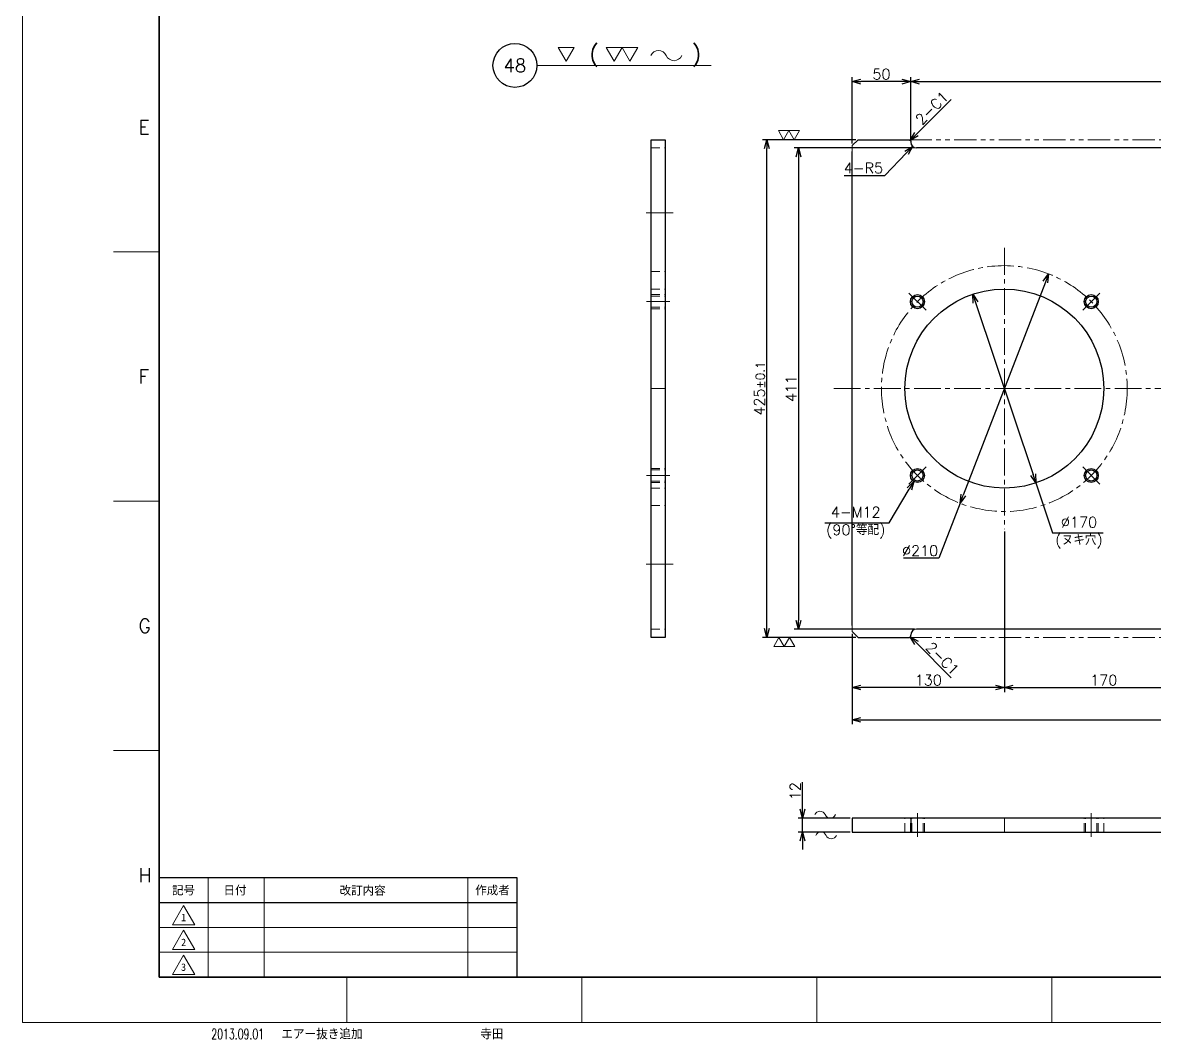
# Model space of a CAD drawing. Header units: millimetres. Extents: x 0 to 2485, y -14 to 1749.
# Drawn here: x 0 to 967, y -14 to 854 of the extents above; entities that cross this region are included whole.
import ezdxf
from ezdxf import colors
from ezdxf.entities.mleader import LeaderData, LeaderLine
from ezdxf.enums import TextEntityAlignment as Align
from ezdxf.math import Vec2, Vec3

# ---------------------------------------------------------------- set-up
doc = ezdxf.new("R2010")
doc.units = ezdxf.units.MM
doc.header["$LTSCALE"] = 1.2
doc.header["$PDMODE"] = 99
doc.header["$PDSIZE"] = 1
for name, pattern in [('CENTER2', [28.575, 19.05, -3.175, 3.175, -3.175]), ('HIDDEN', [9.525, 6.35, -3.175]), ('PHANTOM2', [31.75, 15.875, -3.175, 3.175, -3.175, 3.175, -3.175])]:
    doc.linetypes.add(name, pattern=pattern)
for name, color, linetype, lineweight in [('04_HIDDEN', 2, 'HIDDEN', 13), ('05_CENTER', 4, 'CENTER2', 13), ('06_PHANTOM', 2, 'PHANTOM2', 13), ('07_TEXT', 3, 'Continuous', 13), ('08_DIM', 3, 'Continuous', 13), ('90_FRAME', 5, 'Continuous', 35)]:
    doc.layers.add(name, color=color, linetype=linetype, lineweight=lineweight)
doc.layers.add('10_DRAFT', color=8, linetype='Continuous', lineweight=0, plot=False)
doc.layers.add('91_BLANK', color=5, linetype='Continuous', lineweight=0, plot=False)
doc.styles.add('KSS_TXT', font='txt.shx', dxfattribs={"bigfont": 'extfont2.shx'})
doc.styles.add('MS_G', font='MS Gothic.ttf')
doc.styles.get("Standard").update_dxf_attribs({"font": 'txt.shx', "bigfont": 'extfont2.shx'})
doc.styles.add('表題用', font='MS PGothic.ttf')
doc.dimstyles.new('KSS_DIM', dxfattribs={"dimscale": 3, "dimtxt": 3, "dimasz": 2.5, "dimexe": 1.25, "dimexo": 0.625, "dimtad": 1, "dimdsep": 46, "dimtxsty": 'KSS_TXT', "dimblk": 'OPEN30', "dimcen": 0, "dimazin": 2, "dimtfac": 0.75, "dimtmove": 0, "dimatfit": 3, "dimldrblk": 'OPEN30', "dimfxl": 1.25, "dimtolj": 1, "dimarcsym": 0})
doc.dimstyles.new('KSS_DIM$3', dxfattribs={"dimscale": 3, "dimtxt": 3, "dimasz": 2.5, "dimexe": 1.25, "dimexo": 0.625, "dimtad": 1, "dimtih": 1, "dimtoh": 1, "dimdsep": 46, "dimtxsty": 'KSS_TXT', "dimblk": 'OPEN30', "dimcen": 0, "dimazin": 2, "dimtfac": 0.75, "dimtofl": 0, "dimtmove": 0, "dimatfit": 3, "dimldrblk": 'OPEN30', "dimfxl": 1.25, "dimtolj": 1, "dimarcsym": 0})
doc.dimstyles.new('KSS_DIM$4', dxfattribs={"dimscale": 3, "dimtxt": 3, "dimasz": 2.5, "dimexe": 1.25, "dimexo": 0.625, "dimtad": 1, "dimtih": 1, "dimtoh": 1, "dimdsep": 46, "dimtxsty": 'KSS_TXT', "dimblk": 'OPEN30', "dimcen": 0, "dimse1": 1, "dimazin": 2, "dimtfac": 0.75, "dimtofl": 0, "dimtmove": 0, "dimatfit": 3, "dimldrblk": 'OPEN30', "dimfxl": 1.25, "dimtolj": 1, "dimarcsym": 0})

# ---------------------------------------------------------------- blocks, each defined once
blk = doc.blocks.new('AM_BALLOON1')
at = {"transparency": 16777216}
blk.add_circle((0, 0), 5, dxfattribs=at)
blk.add_attdef('B_NUMBER', text='', height=3, dxfattribs=at).set_placement((0, 0), align=Align.MIDDLE_CENTER)
blk = doc.blocks.new('_OPEN')
at = {"color": 0, "linetype": 'ByBlock'}
for p, q in [((-1, 0.17), (0, 0)), ((0, 0), (-1, -0.17)), ((0, 0), (-1, 0))]:
    blk.add_line(p, q, dxfattribs=at)
blk = doc.blocks.new('_Open30')
at = {"color": 0, "linetype": 'ByBlock', "lineweight": -2}
for p, q in [((-1, 0.27), (0, 0)), ((0, 0), (-1, -0.27)), ((0, 0), (-1, 0))]:
    blk.add_line(p, q, dxfattribs=at)
blk = doc.blocks.new('*D162')
at = {"layer": '08_DIM', "color": 0, "lineweight": -2, "transparency": 16777216}
for p, q in [((762.08, 746.96), (659.33, 746.96)), ((663.08, 739.46), (663.08, 343.46)), ((762.08, 335.96), (659.33, 335.96))]:
    blk.add_line(p, q, dxfattribs=at)
at = {"layer": 'Defpoints', "color": 0, "transparency": 16777216}
for p in [(763.95, 746.96), (663.08, 335.96), (763.95, 335.96)]:
    blk.add_point(p, dxfattribs=at)
at = {"layer": '08_DIM', "color": 0, "lineweight": -2, "transparency": 16777216, "xscale": 7.5, "yscale": 7.5, "zscale": 7.5}
for p, rotation in [((663.08, 746.96), 90), ((663.08, 335.96), 270)]:
    blk.add_blockref('_Open30', p, dxfattribs=dict(at, rotation=rotation))
at = {"layer": '08_DIM', "color": 0, "transparency": 16777216, "insert": (656.7, 541.46), "char_height": 9, "attachment_point": 5, "rotation": 90, "style": 'KSS_TXT'}
blk.add_mtext('\\A1;411', dxfattribs=at)
blk = doc.blocks.new('*D163')
at = {"layer": '08_DIM', "color": 0, "lineweight": -2, "transparency": 16777216}
for p, q in [((712.08, 753.96), (632.26, 753.96)), ((636.01, 336.46), (636.01, 746.46)), ((712.08, 328.96), (632.26, 328.96))]:
    blk.add_line(p, q, dxfattribs=at)
at = {"layer": 'Defpoints', "color": 0, "transparency": 16777216}
for p in [(636.01, 753.96), (713.95, 753.96), (713.95, 328.96)]:
    blk.add_point(p, dxfattribs=at)
at = {"layer": '08_DIM', "color": 0, "lineweight": -2, "transparency": 16777216, "xscale": 7.5, "yscale": 7.5, "zscale": 7.5}
for p, rotation in [((636.01, 753.96), 90), ((636.01, 328.96), 270)]:
    blk.add_blockref('_Open30', p, dxfattribs=dict(at, rotation=rotation))
at = {"layer": '08_DIM', "color": 0, "transparency": 16777216, "insert": (629.64, 541.46), "char_height": 9, "attachment_point": 5, "rotation": 90, "style": 'KSS_TXT'}
blk.add_mtext('425{\\H7.500000;±0.1}', dxfattribs=at)
blk = doc.blocks.new('*D168')
at = {"layer": '08_DIM', "color": 0, "lineweight": -2, "transparency": 16777216}
for p, q in [((708.95, 750.83), (708.95, 807.38)), ((751.45, 803.63), (716.45, 803.63)), ((758.95, 754.83), (758.95, 807.38))]:
    blk.add_line(p, q, dxfattribs=at)
at = {"layer": 'Defpoints', "color": 0, "transparency": 16777216}
for p in [(708.95, 803.63), (708.95, 748.96), (758.95, 752.96)]:
    blk.add_point(p, dxfattribs=at)
at = {"layer": '08_DIM', "color": 0, "lineweight": -2, "transparency": 16777216, "xscale": 7.5, "yscale": 7.5, "zscale": 7.5, "rotation": 180}
blk.add_blockref('_Open30', (708.95, 803.63), dxfattribs=at)
at = {"layer": '08_DIM', "color": 0, "lineweight": -2, "transparency": 16777216, "xscale": 7.5, "yscale": 7.5, "zscale": 7.5}
blk.add_blockref('_Open30', (758.95, 803.63), dxfattribs=at)
at = {"layer": '08_DIM', "color": 0, "transparency": 16777216, "insert": (733.95, 810.01), "char_height": 9, "attachment_point": 5, "style": 'KSS_TXT'}
blk.add_mtext('\\A1;50', dxfattribs=at)
blk = doc.blocks.new('*D169')
at = {"layer": '08_DIM', "color": 0, "lineweight": -2, "transparency": 16777216}
for p, q in [((758.95, 754.83), (758.95, 807.38)), ((766.45, 803.63), (1671.45, 803.63)), ((1678.95, 754.83), (1678.95, 807.38))]:
    blk.add_line(p, q, dxfattribs=at)
at = {"layer": 'Defpoints', "color": 0, "transparency": 16777216}
for p in [(1678.95, 803.63), (758.95, 752.96), (1678.95, 752.96)]:
    blk.add_point(p, dxfattribs=at)
at = {"layer": '08_DIM', "color": 0, "lineweight": -2, "transparency": 16777216, "xscale": 7.5, "yscale": 7.5, "zscale": 7.5, "rotation": 180}
blk.add_blockref('_Open30', (758.95, 803.63), dxfattribs=at)
at = {"layer": '08_DIM', "color": 0, "lineweight": -2, "transparency": 16777216, "xscale": 7.5, "yscale": 7.5, "zscale": 7.5}
blk.add_blockref('_Open30', (1678.95, 803.63), dxfattribs=at)
at = {"layer": '08_DIM', "color": 0, "transparency": 16777216, "insert": (1218.95, 810.01), "char_height": 9, "attachment_point": 5, "style": 'KSS_TXT'}
blk.add_mtext('\\A1;920', dxfattribs=at)
blk = doc.blocks.new('*D171')
at = {"layer": '08_DIM', "color": 0, "lineweight": -2, "transparency": 16777216}
for p, q in [((838.95, 419.46), (838.95, 282.27)), ((708.95, 332.08), (708.95, 282.27)), ((831.45, 286.02), (716.45, 286.02))]:
    blk.add_line(p, q, dxfattribs=at)
at = {"layer": 'Defpoints', "color": 0, "transparency": 16777216}
for p in [(838.95, 421.34), (708.95, 333.96), (708.95, 286.02)]:
    blk.add_point(p, dxfattribs=at)
at = {"layer": '08_DIM', "color": 0, "lineweight": -2, "transparency": 16777216, "xscale": 7.5, "yscale": 7.5, "zscale": 7.5, "rotation": 180}
blk.add_blockref('_Open30', (708.95, 286.02), dxfattribs=at)
at = {"layer": '08_DIM', "color": 0, "lineweight": -2, "transparency": 16777216, "xscale": 7.5, "yscale": 7.5, "zscale": 7.5}
blk.add_blockref('_Open30', (838.95, 286.02), dxfattribs=at)
at = {"layer": '08_DIM', "color": 0, "transparency": 16777216, "insert": (773.95, 292.4), "char_height": 9, "attachment_point": 5, "style": 'KSS_TXT'}
blk.add_mtext('\\A1;130', dxfattribs=at)
blk = doc.blocks.new('*D172')
at = {"layer": '08_DIM', "color": 0, "lineweight": -2, "transparency": 16777216}
for p, q in [((838.95, 419.46), (838.95, 282.27)), ((1008.95, 377.59), (1008.95, 282.27)), ((846.45, 286.02), (1001.45, 286.02))]:
    blk.add_line(p, q, dxfattribs=at)
at = {"layer": 'Defpoints', "color": 0, "transparency": 16777216}
for p in [(838.95, 421.34), (1008.95, 379.47), (1008.95, 286.02)]:
    blk.add_point(p, dxfattribs=at)
at = {"layer": '08_DIM', "color": 0, "lineweight": -2, "transparency": 16777216, "xscale": 7.5, "yscale": 7.5, "zscale": 7.5, "rotation": 180}
blk.add_blockref('_Open30', (838.95, 286.02), dxfattribs=at)
at = {"layer": '08_DIM', "color": 0, "lineweight": -2, "transparency": 16777216, "xscale": 7.5, "yscale": 7.5, "zscale": 7.5}
blk.add_blockref('_Open30', (1008.95, 286.02), dxfattribs=at)
at = {"layer": '08_DIM', "color": 0, "transparency": 16777216, "insert": (923.95, 292.4), "char_height": 9, "attachment_point": 5, "style": 'KSS_TXT'}
blk.add_mtext('\\A1;170', dxfattribs=at)
blk = doc.blocks.new('*D174')
at = {"layer": '08_DIM', "color": 0, "lineweight": -2, "transparency": 16777216}
for p, q in [((708.95, 332.08), (708.95, 254.67)), ((1728.95, 332.08), (1728.95, 254.67)), ((716.45, 258.42), (1721.45, 258.42))]:
    blk.add_line(p, q, dxfattribs=at)
at = {"layer": 'Defpoints', "color": 0, "transparency": 16777216}
for p in [(708.95, 333.96), (1728.95, 333.96), (1728.95, 258.42)]:
    blk.add_point(p, dxfattribs=at)
at = {"layer": '08_DIM', "color": 0, "lineweight": -2, "transparency": 16777216, "xscale": 7.5, "yscale": 7.5, "zscale": 7.5, "rotation": 180}
blk.add_blockref('_Open30', (708.95, 258.42), dxfattribs=at)
at = {"layer": '08_DIM', "color": 0, "lineweight": -2, "transparency": 16777216, "xscale": 7.5, "yscale": 7.5, "zscale": 7.5}
blk.add_blockref('_Open30', (1728.95, 258.42), dxfattribs=at)
at = {"layer": '08_DIM', "color": 0, "transparency": 16777216, "insert": (1218.95, 264.8), "char_height": 9, "attachment_point": 5, "style": 'KSS_TXT'}
blk.add_mtext('\\A1;1020', dxfattribs=at)
blk = doc.blocks.new('*D181')
at = {"layer": '08_DIM', "color": 0, "lineweight": -2, "transparency": 16777216}
for p, q in [((874.03, 632.43), (803.88, 450.48)), ((801.18, 443.49), (783.1, 396.59)), ((783.1, 396.59), (752.73, 396.59))]:
    blk.add_line(p, q, dxfattribs=at)
at = {"layer": 'Defpoints', "color": 0, "transparency": 16777216}
for p in [(876.72, 639.43), (801.18, 443.49)]:
    blk.add_point(p, dxfattribs=at)
at = {"layer": '08_DIM', "color": 0, "lineweight": -2, "transparency": 16777216, "xscale": 7.5, "yscale": 7.5, "zscale": 7.5}
for p, rotation in [((876.72, 639.43), 68.91636464048565), ((801.18, 443.49), 248.9163646404857)]:
    blk.add_blockref('_Open30', p, dxfattribs=dict(at, rotation=rotation))
at = {"layer": '08_DIM', "color": 0, "transparency": 16777216, "insert": (766.98, 402.97), "char_height": 9, "attachment_point": 5, "style": 'KSS_TXT'}
blk.add_mtext('\\A1;%%C210', dxfattribs=at)
blk = doc.blocks.new('*D182')
at = {"layer": '08_DIM', "color": 0, "lineweight": -2, "transparency": 16777216}
for p, q in [((814.34, 614.95), (863.56, 467.97)), ((865.94, 460.86), (880.21, 418.26)), ((880.21, 418.26), (923.48, 418.26))]:
    blk.add_line(p, q, dxfattribs=at)
at = {"layer": 'Defpoints', "color": 0, "transparency": 16777216}
for p in [(811.96, 622.06), (865.94, 460.86)]:
    blk.add_point(p, dxfattribs=at)
at = {"layer": '08_DIM', "color": 0, "lineweight": -2, "transparency": 16777216, "xscale": 7.5, "yscale": 7.5, "zscale": 7.5}
for p, rotation in [((811.96, 622.06), 108.5131494331016), ((865.94, 460.86), 288.5131494331016)]:
    blk.add_blockref('_Open30', p, dxfattribs=dict(at, rotation=rotation))
at = {"layer": '08_DIM', "color": 0, "transparency": 16777216, "insert": (902.78, 418.26), "char_height": 9, "attachment_point": 5, "style": 'KSS_TXT'}
blk.add_mtext('\\A1;%%C170\\P(ヌキ穴)', dxfattribs=at)
blk = doc.blocks.new('*D183')
at = {"layer": '08_DIM', "color": 0, "lineweight": -2, "transparency": 16777216}
for p, q in [((740.4, 426.84), (757.74, 455.64)), ((685.43, 426.84), (740.4, 426.84))]:
    blk.add_line(p, q, dxfattribs=at)
at = {"layer": 'Defpoints', "color": 0, "transparency": 16777216}
for p in [(767.8, 472.35), (761.61, 462.07)]:
    blk.add_point(p, dxfattribs=at)
at = {"layer": '08_DIM', "color": 0, "lineweight": -2, "transparency": 16777216, "xscale": 7.5, "yscale": 7.5, "zscale": 7.5, "rotation": 58.95718073451478}
blk.add_blockref('_Open30', (761.61, 462.07), dxfattribs=at)
at = {"layer": '08_DIM', "color": 0, "transparency": 16777216, "insert": (711.98, 426.84), "char_height": 9, "attachment_point": 5, "style": 'KSS_TXT'}
blk.add_mtext('\\A1;4-M12\\P(90°等配)', dxfattribs=at)
blk = doc.blocks.new('*D187')
at = {"layer": '08_DIM', "color": 0, "lineweight": -2, "transparency": 16777216}
blk.add_line((763.76, 758.76), (793.51, 788.51), dxfattribs=at)
at = {"layer": 'Defpoints', "color": 0, "transparency": 16777216}
for p in [(792.6, 787.61), (792.6, 787.61), (758.45, 753.46)]:
    blk.add_point(p, dxfattribs=at)
at = {"layer": '08_DIM', "color": 0, "lineweight": -2, "transparency": 16777216, "xscale": 7.5, "yscale": 7.5, "zscale": 7.5, "rotation": 224.9999999960399}
blk.add_blockref('_Open30', (758.45, 753.46), dxfattribs=at)
at = {"layer": '08_DIM', "color": 0, "transparency": 16777216, "insert": (777.07, 781.09), "char_height": 9, "attachment_point": 5, "rotation": 45, "style": 'KSS_TXT'}
blk.add_mtext('\\A1;2-C1', dxfattribs=at)
blk = doc.blocks.new('*D188')
at = {"layer": '08_DIM', "color": 0, "lineweight": -2, "transparency": 16777216}
for p, q in [((736.92, 723.51), (755.34, 742.9)), ((702.04, 723.51), (736.92, 723.51))]:
    blk.add_line(p, q, dxfattribs=at)
at = {"layer": 'Defpoints', "color": 0, "transparency": 16777216}
for p in [(760.51, 748.33), (763.95, 751.96)]:
    blk.add_point(p, dxfattribs=at)
at = {"layer": '08_DIM', "color": 0, "lineweight": -2, "transparency": 16777216, "xscale": 7.5, "yscale": 7.5, "zscale": 7.5, "rotation": 46.45588163031248}
blk.add_blockref('_Open30', (760.51, 748.33), dxfattribs=at)
at = {"layer": '08_DIM', "color": 0, "transparency": 16777216, "insert": (718.54, 729.89), "char_height": 9, "attachment_point": 5, "style": 'KSS_TXT'}
blk.add_mtext('\\A1;4-R5', dxfattribs=at)
blk = doc.blocks.new('*D189')
at = {"layer": '08_DIM', "color": 0, "lineweight": -2, "transparency": 16777216}
blk.add_line((763.76, 324.15), (793.49, 294.42), dxfattribs=at)
at = {"layer": 'Defpoints', "color": 0, "transparency": 16777216}
for p in [(758.45, 329.46), (804.66, 283.25), (804.66, 283.25)]:
    blk.add_point(p, dxfattribs=at)
at = {"layer": '08_DIM', "color": 0, "lineweight": -2, "transparency": 16777216, "xscale": 7.5, "yscale": 7.5, "zscale": 7.5, "rotation": 135.0000000039603}
blk.add_blockref('_Open30', (758.45, 329.46), dxfattribs=at)
at = {"layer": '08_DIM', "color": 0, "transparency": 16777216, "insert": (786.06, 310.86), "char_height": 9, "attachment_point": 5, "rotation": 315, "style": 'KSS_TXT'}
blk.add_mtext('\\A1;2-C1', dxfattribs=at)
blk = doc.blocks.new('p1ba02')
for p, q in [((-1.5, 2.6), (1.5, 2.6)), ((0, 0), (-1.5, 2.6)), ((1.5, 2.6), (0, 0)), ((3, 0), (1.5, 2.6)), ((1.5, 2.6), (4.5, 2.6)), ((4.5, 2.6), (3, 0))]:
    blk.add_line(p, q)
blk = doc.blocks.new('*D190')
at = {"layer": '08_DIM', "color": 0, "lineweight": -2, "transparency": 16777216}
for p, q in [((666.53, 182.14), (666.53, 205.39)), ((707.08, 174.64), (662.78, 174.64)), ((666.53, 162.64), (666.53, 174.64)), ((707.08, 162.64), (662.78, 162.64)), ((666.53, 155.14), (666.53, 147.64))]:
    blk.add_line(p, q, dxfattribs=at)
at = {"layer": 'Defpoints', "color": 0, "transparency": 16777216}
for p in [(666.53, 174.64), (708.95, 174.64), (708.95, 162.64)]:
    blk.add_point(p, dxfattribs=at)
at = {"layer": '08_DIM', "color": 0, "lineweight": -2, "transparency": 16777216, "xscale": 7.5, "yscale": 7.5, "zscale": 7.5}
for p, rotation in [((666.53, 174.64), 270), ((666.53, 162.64), 90)]:
    blk.add_blockref('_Open30', p, dxfattribs=dict(at, rotation=rotation))
at = {"layer": '08_DIM', "color": 0, "transparency": 16777216, "insert": (660.16, 197.52), "char_height": 9, "attachment_point": 5, "rotation": 90, "style": 'KSS_TXT'}
blk.add_mtext('\\A1;12', dxfattribs=at)
blk = doc.blocks.new('p1ba05')
for centre, start, end in [((-2.95, 0.29), 24.2276, 155.5758), ((0, 1.62), 204.2276, 335.5758)]:
    blk.add_arc(centre, 1.62, start, end)
blk = doc.blocks.new('p1ba01')
for p, q in [((0, 0), (-1.5, 2.6)), ((-1.5, 2.6), (1.5, 2.6)), ((1.5, 2.6), (0, 0))]:
    blk.add_line(p, q)

msp = doc.modelspace()

# ---------------------------------------------------------------- linework, layer by layer
at = {"color": 0}
for p, q in [((713.952, 753.956), (757.952, 753.956)), ((757.952, 753.956), (758.952, 752.956)), ((758.952, 752.956), (758.952, 751.956)), ((1673.952, 746.956), (763.952, 746.956)), ((713.952, 328.956), (757.952, 328.956)), ((757.952, 328.956), (758.952, 329.956)), ((758.952, 329.956), (758.952, 330.956)), ((1673.952, 335.956), (763.952, 335.956)), ((758.952, 174.642), (758.952, 162.642))]:
    msp.add_line(p, q, dxfattribs=at)
for points in [[(549.054, 753.956), (549.054, 328.956), (537.054, 328.956), (537.054, 753.956)], [(708.952, 162.642), (1728.952, 162.642), (1728.952, 174.642), (708.952, 174.642)]]:
    msp.add_lwpolyline(points, close=True, dxfattribs=at)
msp.add_lwpolyline([(708.952, 338.956), (708.952, 743.956)], dxfattribs=at)
for centre, radius in [((838.952, 541.456), 85), ((764.706, 615.703), 6), ((764.706, 615.703), 4.75), ((913.198, 615.703), 6), ((913.198, 615.703), 4.75), ((764.706, 467.21), 6), ((764.706, 467.21), 4.75), ((913.198, 467.21), 6), ((913.198, 467.21), 4.75)]:
    msp.add_circle(centre, radius, dxfattribs=at)
for centre, start, end in [((763.952, 751.956), 180, 270), ((763.952, 330.956), 90, 180)]:
    msp.add_arc(centre, 5, start, end, dxfattribs=at)
at = {"layer": '04_HIDDEN', "color": 9}
for p, q in [((537.054, 746.956), (549.054, 746.956)), ((537.054, 641.456), (549.054, 641.456)), ((537.054, 441.456), (549.054, 441.456)), ((537.054, 335.956), (549.054, 335.956))]:
    msp.add_line(p, q, dxfattribs=at)
at = {"layer": '04_HIDDEN', "color": 0}
for p, q in [((708.952, 748.956), (713.952, 753.956)), ((708.952, 743.956), (708.952, 748.956)), ((708.952, 333.956), (708.952, 338.956)), ((713.952, 328.956), (708.952, 333.956))]:
    msp.add_line(p, q, dxfattribs=at)
at = {"layer": '04_HIDDEN'}
for p, q in [((537.054, 626.456), (549.054, 626.456)), ((537.054, 621.703), (549.054, 621.703)), ((537.054, 620.453), (549.054, 620.453)), ((537.054, 610.953), (549.054, 610.953)), ((537.054, 609.703), (549.054, 609.703)), ((537.054, 473.21), (549.054, 473.21)), ((537.054, 471.96), (549.054, 471.96)), ((537.054, 462.46), (549.054, 462.46)), ((537.054, 461.21), (549.054, 461.21)), ((537.054, 456.456), (549.054, 456.456)), ((753.952, 162.642), (753.952, 174.642)), ((758.706, 162.642), (758.706, 174.642)), ((759.956, 162.642), (759.956, 174.642)), ((769.456, 162.642), (769.456, 174.642)), ((770.706, 162.642), (770.706, 174.642)), ((907.198, 162.642), (907.198, 174.642)), ((908.448, 162.642), (908.448, 174.642)), ((917.948, 162.642), (917.948, 174.642)), ((919.198, 162.642), (919.198, 174.642)), ((923.952, 162.642), (923.952, 174.642))]:
    msp.add_line(p, q, dxfattribs=at)
at = {"layer": '05_CENTER'}
for p, q in [((555.826, 691.456), (530.311, 691.456)), ((838.952, 661.575), (838.952, 421.338)), ((772.012, 608.397), (757.4, 623.009)), ((905.892, 608.397), (920.504, 623.009)), ((533.045, 615.703), (553.064, 615.703)), ((693.238, 541.456), (1743.683, 541.456)), ((772.012, 474.516), (757.4, 459.904)), ((905.892, 474.516), (920.504, 459.904)), ((533.045, 467.21), (553.064, 467.21)), ((555.826, 391.456), (530.311, 391.456)), ((764.706, 158.632), (764.706, 178.651)), ((913.198, 158.632), (913.198, 178.651))]:
    msp.add_line(p, q, dxfattribs=at)
msp.add_circle((838.952, 541.456), 105, dxfattribs=at)
at = {"layer": '06_PHANTOM'}
for p, q in [((757.952, 753.956), (1679.952, 753.956)), ((757.952, 328.956), (1679.952, 328.956))]:
    msp.add_line(p, q, dxfattribs=at)
at = {"layer": '08_DIM'}
msp.add_line((439.446, 817.438), (588.421, 817.438), dxfattribs=at)
at = {"layer": '10_DRAFT'}
for p, q in [((537.054, 541.456), (549.054, 541.456)), ((838.952, 162.642), (838.952, 174.642))]:
    msp.add_line(p, q, dxfattribs=at)
at = {"layer": '90_FRAME', "color": 4, "lineweight": 13}
for p, q in [((116.538, 658.301), (77.652, 658.301)), ((116.538, 445.309), (77.652, 445.309)), ((116.538, 232.318), (77.652, 232.318)), ((277.126, 0), (277.126, 38.712)), ((477.926, 0), (477.926, 38.712)), ((678.727, 0), (678.727, 38.712)), ((879.527, 0), (879.527, 38.712))]:
    msp.add_line(p, q, dxfattribs=at)
at = {"layer": '90_FRAME', "color": 0, "lineweight": 13}
for p, q in [((158.538, 38.712), (158.538, 123.569)), ((206.538, 38.712), (206.538, 123.569)), ((380.538, 38.712), (380.538, 123.569)), ((116.538, 81.141), (422.538, 81.141)), ((116.538, 59.926), (422.538, 59.926))]:
    msp.add_line(p, q, dxfattribs=at)
at = {"layer": '90_FRAME', "color": 0, "lineweight": 25}
msp.add_line((116.538, 102.355), (422.538, 102.355), dxfattribs=at)
at = {"layer": '90_FRAME'}
msp.add_lwpolyline([(116.538, 38.712), (2445.717, 38.712), (2445.717, 1703.874), (116.538, 1703.874)], close=True, dxfattribs=at)
at = {"layer": '90_FRAME', "color": 0, "lineweight": 25}
msp.add_lwpolyline([(116.538, 38.712), (422.538, 38.712), (422.538, 123.569), (116.538, 123.569)], close=True, dxfattribs=at)
at = {"layer": '90_FRAME', "color": 0, "lineweight": 13}
for points in [[(127.991, 83.394), (137.538, 99.929), (147.084, 83.394), (127.991, 83.394)], [(127.991, 62.179), (137.538, 78.714), (147.084, 62.179), (127.991, 62.179)], [(127.991, 40.965), (137.538, 57.5), (147.084, 40.965), (127.991, 40.965)]]:
    msp.add_lwpolyline(points, dxfattribs=at)
at = {"layer": '91_BLANK'}
msp.add_lwpolyline([(0, 0), (2484.603, 0), (2484.603, 1748.759), (0, 1748.759)], close=True, dxfattribs=at)

# ---------------------------------------------------------------- block references
at = {"layer": '08_DIM'}
for name, p, xscale, yscale, zscale in [('p1ba01', (464.505, 821.015), 4.5, 4.5, 4.5), ('p1ba02', (505.529, 821.015), 4.5, 4.5, 4.5), ('p1ba05', (556.662, 821.541), 4.5, 4.5, 4.5), ('p1ba02', (650.317, 753.956), 3, 3, 3), ('p1ba05', (690.249, 174.642), 3, 3, 3)]:
    msp.add_blockref(name, p, dxfattribs=dict(at, xscale=xscale, yscale=yscale, zscale=zscale))
at = {"layer": '08_DIM', "xscale": 3, "yscale": 3, "zscale": 3, "rotation": 180}
for name, p in [('p1ba02', (655.341, 328.956)), ('p1ba05', (682.196, 162.642))]:
    msp.add_blockref(name, p, dxfattribs=at)

# ---------------------------------------------------------------- texts
at = {"layer": '07_TEXT', "style": 'KSS_TXT'}
msp.add_text('(      )', height=13.5, dxfattribs=at).set_placement((484.464, 820.676))
at = {"layer": '90_FRAME', "color": 0, "lineweight": 13, "style": 'KSS_TXT'}
for s, p in [('E', (98.872, 764.797)), ('F', (98.872, 551.805)), ('G', (98.872, 338.814)), ('H', (98.872, 125.822))]:
    msp.add_text(s, height=12, dxfattribs=at).set_placement(p, align=Align.MIDDLE_LEFT)
at = {"layer": '90_FRAME', "color": 0, "style": '表題用'}
for s, p in [('記号', (137.538, 112.962)), ('日付', (181.507, 112.962)), ('作成者', (401.538, 112.962))]:
    msp.add_text(s, height=7.2, dxfattribs=at).set_placement(p, align=Align.MIDDLE_CENTER)
msp.add_text('改訂内容', height=7.2, dxfattribs=at).set_placement((290.538, 112.962), align=Align.MIDDLE)
at = {"layer": '90_FRAME', "color": 0, "lineweight": 13, "style": 'MS_G'}
for s, p in [('1', (137.538, 89.626)), ('2', (137.538, 68.412)), ('3', (137.538, 47.198))]:
    msp.add_text(s, height=6.364, dxfattribs=at).set_placement(p, align=Align.MIDDLE)
at = {"layer": '90_FRAME', "color": 3, "lineweight": 13, "width": 0.65}
msp.add_text('2013.09.01', height=9, dxfattribs=at).set_placement((161.226, -14.399))
at = {"layer": '90_FRAME', "color": 3, "lineweight": 13}
for s, p in [('エアー抜き追加', (221.201, -14.399)), ('寺田', (391.111, -14.399))]:
    msp.add_text(s, height=9, dxfattribs=at).set_placement(p)

# ---------------------------------------------------------------- dimensions: what is measured, and where the dimension line sits
at = {"layer": '08_DIM'}
for base, p1, p2, picture, middle in [((708.952, 803.631), (758.952, 752.956), (708.952, 748.956), '*D168', (733.952, 810.012)), ((1678.952, 803.631), (758.952, 752.956), (1678.952, 752.956), '*D169', (1218.952, 810.006)), ((708.952, 286.02), (838.952, 421.338), (708.952, 333.956), '*D171', (773.952, 292.395)), ((1008.952, 286.02), (838.952, 421.338), (1008.952, 379.47), '*D172', (923.952, 292.395)), ((1728.952, 258.42), (708.952, 333.956), (1728.952, 333.956), '*D174', (1218.952, 264.795))]:
    dim = msp.add_linear_dim(base=base, p1=p1, p2=p2, dimstyle='KSS_DIM', dxfattribs=at)
    dim.commit()
    dim.dimension.update_dxf_attribs({"geometry": picture, "text_midpoint": middle})
dim = msp.add_linear_dim(base=(792.604, 787.608), p1=(758.452, 753.456), p2=(792.604, 787.608), angle=45, text='2-C1', dimstyle='KSS_DIM', override={"dimse1": 1, "dimse2": 1, "dimsd2": 1}, dxfattribs=at)
dim.commit()
dim.dimension.update_dxf_attribs({"geometry": '*D187', "text_midpoint": (781.574, 776.578), "dimtype": 161})
dim = msp.add_linear_dim(base=(636.01, 753.956), p1=(713.952, 328.956), p2=(713.952, 753.956), angle=90, dimstyle='KSS_DIM', override={"dimpost": '', "dimtol": 1, "dimlim": 0, "dimtp": 0.1, "dimtm": 0.1, "dimtfac": 0.833333, "dimtdec": 2, "dimtolj": 0, "dimtzin": 8}, dxfattribs=at)
dim.commit()
dim.dimension.update_dxf_attribs({"geometry": '*D163', "text_midpoint": (629.635, 541.456)})
for base, p1, p2, picture, middle in [((663.077, 335.956), (763.952, 746.956), (763.952, 335.956), '*D162', (656.702, 541.456)), ((666.531, 174.642), (708.952, 162.642), (708.952, 174.642), '*D190', (660.156, 197.517))]:
    dim = msp.add_linear_dim(base=base, p1=p1, p2=p2, angle=90, dimstyle='KSS_DIM', dxfattribs=at)
    dim.commit()
    dim.dimension.update_dxf_attribs({"geometry": picture, "text_midpoint": middle})
dim = msp.add_radius_dim(center=(763.952, 751.956), mpoint=(760.507, 748.332), text='4-<>', dimstyle='KSS_DIM$4', override={"dimpost": 'R<>'}, dxfattribs=at)
dim.commit()
dim.dimension.update_dxf_attribs({"geometry": '*D188', "text_midpoint": (718.541, 723.511), "dimtype": 164})
for p1, p2, override, picture, middle in [((876.724, 639.427), (801.18, 443.485), {"dimpost": '%%C<>', "dimtix": 1, "dimatfit": 2}, '*D181', (766.976, 396.592)), ((811.962, 622.058), (865.941, 460.855), {"dimpost": '%%C<>\\X(ヌキ穴)', "dimtix": 1, "dimatfit": 2}, '*D182', (902.78, 418.257))]:
    dim = msp.add_diameter_dim_2p(p1=p1, p2=p2, dimstyle='KSS_DIM$3', override=override, dxfattribs=at)
    dim.commit()
    dim.dimension.update_dxf_attribs({"geometry": picture, "text_midpoint": middle, "dimtype": 163})
dim = msp.add_diameter_dim_2p(p1=(767.8, 472.351), p2=(761.612, 462.069), text='4-M<>', dimstyle='KSS_DIM$3', override={"dimpost": '<>\\X(90°等配)', "dimtix": 1}, dxfattribs=at)
dim.commit()
dim.dimension.update_dxf_attribs({"geometry": '*D183', "text_midpoint": (711.98, 426.835), "dimtype": 163})
dim = msp.add_aligned_dim(p1=(758.452, 329.456), p2=(804.658, 283.25), distance=0, text='2-C1', dimstyle='KSS_DIM', override={"dimse1": 1, "dimse2": 1, "dimsd2": 1}, dxfattribs=at)
dim.commit()
dim.dimension.update_dxf_attribs({"geometry": '*D189', "text_midpoint": (786.063, 310.861)})

# ---------------------------------------------------------------- leaders
ml = msp.add_multileader_block('Standard', dxfattribs=at)
ml.set_content('AM_BALLOON1', color=256, scale=3.75)
ml.set_attribute('B_NUMBER', '46', width=0)
ml.set_leader_properties(color=256, linetype='ByLayer', lineweight=-1)
ml.set_arrow_properties(name='OPEN')
ml.build(insert=Vec2(0, 0))
ml.multileader.update_dxf_attribs({"leader_type": 0, "has_dogleg": 0, "text_right_attachment_type": 6, "dogleg_length": 0, "arrow_head_size": 7.5, "scale": 2.5, "block_connection_type": 1})
ctx = ml.context
ctx.base_point, ctx.scale, ctx.char_height, ctx.arrow_head_size, ctx.landing_gap_size, ctx.plane_origin = Vec3(420.67, 1544.166), 2.5, 15, 7.5, 7.5, Vec3(420.67, 1544.166)
ctx.right_attachment, ctx.attachment_type = 6, 1
notes = []
notes.append((ctx, [(0, (0, 0, 0), (0, 0), (1, 0), 1, [])]))
ctx.block.insert = Vec3(420.67, 1544.166)
ml = msp.add_multileader_block('Standard', dxfattribs=at)
ml.set_content('AM_BALLOON1', color=256, scale=3.75)
ml.set_attribute('B_NUMBER', '47', width=0)
ml.set_leader_properties(color=256, linetype='ByLayer', lineweight=-1)
ml.set_arrow_properties(name='OPEN')
ml.build(insert=Vec2(0, 0))
ml.multileader.update_dxf_attribs({"leader_type": 0, "has_dogleg": 0, "text_right_attachment_type": 6, "dogleg_length": 0, "arrow_head_size": 7.5, "scale": 2.5, "block_connection_type": 1})
ctx = ml.context
ctx.base_point, ctx.scale, ctx.char_height, ctx.arrow_head_size, ctx.landing_gap_size, ctx.plane_origin = Vec3(420.67, 1205.663), 2.5, 15, 7.5, 7.5, Vec3(420.67, 1205.663)
ctx.right_attachment, ctx.attachment_type = 6, 1
notes.append((ctx, [(0, (0, 0, 0), (0, 0), (1, 0), 1, [])]))
ctx.block.insert = Vec3(420.67, 1205.663)
ml = msp.add_multileader_block('Standard', dxfattribs=at)
ml.set_content('AM_BALLOON1', color=256, scale=3.75)
ml.set_attribute('B_NUMBER', '48', width=0)
ml.set_leader_properties(color=256, linetype='ByLayer', lineweight=-1)
ml.set_arrow_properties(name='OPEN')
ml.build(insert=Vec2(0, 0))
ml.multileader.update_dxf_attribs({"leader_type": 0, "has_dogleg": 0, "text_right_attachment_type": 6, "dogleg_length": 0, "arrow_head_size": 7.5, "scale": 2.5, "block_connection_type": 1})
ctx = ml.context
ctx.base_point, ctx.scale, ctx.char_height, ctx.arrow_head_size, ctx.landing_gap_size, ctx.plane_origin = Vec3(420.67, 817.462), 2.5, 15, 7.5, 7.5, Vec3(420.67, 817.462)
ctx.right_attachment, ctx.attachment_type = 6, 1
notes.append((ctx, [(0, (0, 0, 0), (0, 0), (1, 0), 1, [])]))
ctx.block.insert = Vec3(420.67, 817.462)
for ctx, leaders in notes:
    for number, flags, end, landing, length, lines in leaders:
        leader = LeaderData()
        leader.index, (leader.has_last_leader_line, leader.has_dogleg_vector, leader.attachment_direction) = number, flags
        leader.last_leader_point, leader.dogleg_vector, leader.dogleg_length = Vec3(end), Vec3(landing), length
        for number, points, colour, breaks in lines:
            line = LeaderLine()
            line.index, line.vertices, line.color, line.breaks = number, Vec3.list(points), colors.encode_raw_color(colour), breaks
            leader.lines.append(line)
        ctx.leaders.append(leader)

doc.saveas('drawing.dxf')
